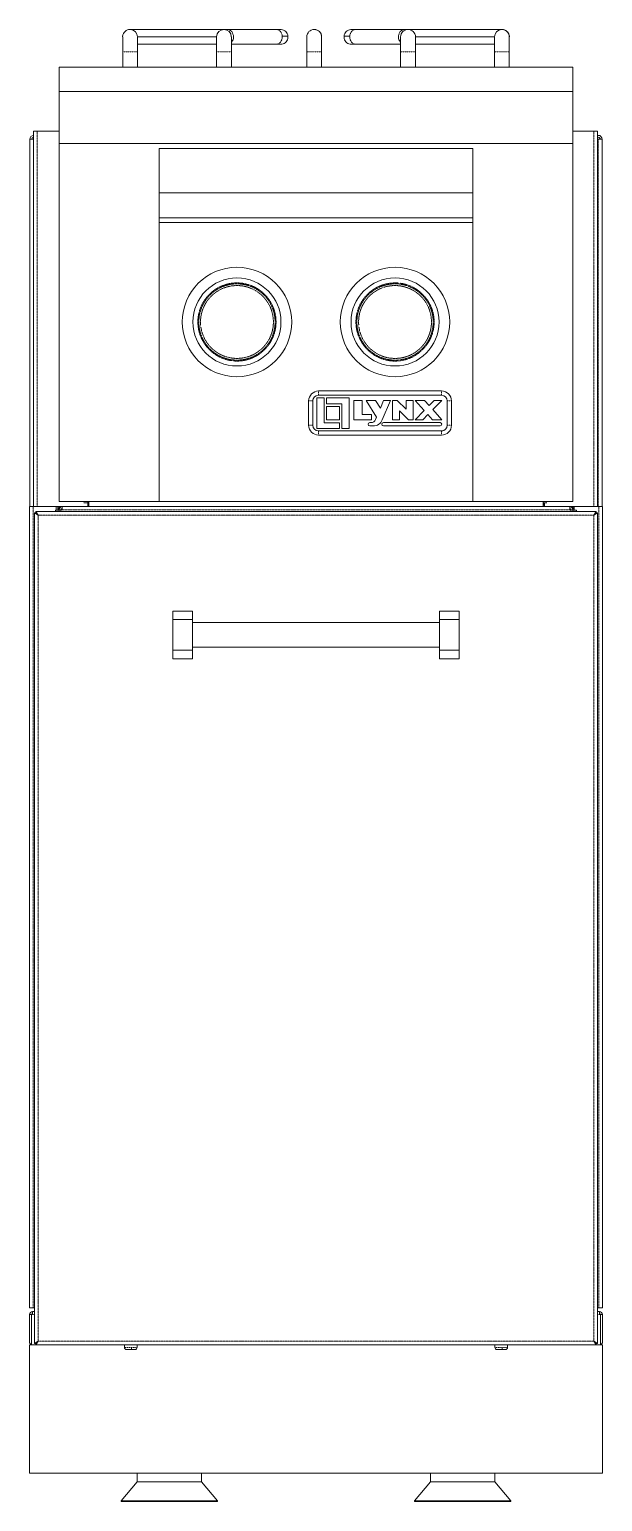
# Model space of a CAD drawing. Header units: millimetres. Extents: x 27602 to 523849, y 322139 to 568360.
# Drawn here: x 270821 to 285323, y 495039 to 532303 of the extents above; entities that cross this region are included whole.
import ezdxf

# ---------------------------------------------------------------- set-up
doc = ezdxf.new("R2010")
doc.units = ezdxf.units.MM
doc.linetypes.add('PHANTOM', pattern=[20, 10, -2, 2, -2, 2, -2])

msp = doc.modelspace()

# ---------------------------------------------------------------- linework, layer by layer
at = {"color": 7, "lineweight": 13, "ltscale": 2.46303e-06}
for p, q in [((273367, 532303), (273367, 532303)), ((273367, 532303), (273367, 532303)), ((273367, 532303), (273367, 532303)), ((273367, 532303), (273367, 532303)), ((282777, 532303), (282777, 532303)), ((282777, 532303), (282777, 532303))]:
    msp.add_line(p, q, dxfattribs=at)
at = {"color": 7, "lineweight": 13, "ltscale": 0.0111}
for p, q in [((273811, 532303), (273367, 532303)), ((273811, 532303), (273367, 532303)), ((273811, 532303), (273367, 532303)), ((273811, 532303), (273367, 532303)), ((282333, 532303), (282777, 532303)), ((282333, 532303), (282777, 532303)), ((282333, 532303), (282777, 532303)), ((282333, 532303), (282777, 532303))]:
    msp.add_line(p, q, dxfattribs=at)
at = {"color": 7, "lineweight": 13, "ltscale": 5.97766e-06}
msp.add_line((273811, 532303), (273811, 532303), dxfattribs=at)
msp.add_line((273811, 532303), (273811, 532303), dxfattribs=at)
msp.add_line((273811, 532303), (273811, 532303), dxfattribs=at)
msp.add_line((273811, 532303), (273811, 532303), dxfattribs=at)
at = {"color": 7, "lineweight": 13, "ltscale": 0.03937}
for p, q in [((273811, 532303), (276489, 532303)), ((276489, 532303), (273811, 532303)), ((276489, 532303), (273811, 532303)), ((273811, 532303), (276489, 532303)), ((277067, 532303), (275834, 532303)), ((280310, 532303), (279077, 532303)), ((279655, 532303), (282333, 532303)), ((282333, 532303), (279655, 532303)), ((282333, 532303), (279655, 532303)), ((279655, 532303), (282333, 532303)), ((273811, 531928), (275555, 531928)), ((275555, 532115), (273868, 532115)), ((277067, 531928), (275930, 531928)), ((280214, 531928), (279077, 531928)), ((280589, 532115), (282276, 532115)), ((280589, 531928), (282333, 531928)), ((271572, 531350), (284572, 531350)), ((271572, 531350), (284572, 531350)), ((284572, 529727), (284572, 531350)), ((271572, 530728), (271572, 529412)), ((271572, 530728), (284572, 530728)), ((284572, 529412), (284572, 530728)), ((270833, 520227), (270833, 529526)), ((270920, 520227), (270920, 529727)), ((285197, 520227), (285197, 529727)), ((285310, 529526), (285310, 520227)), ((271572, 529412), (271572, 520350)), ((271572, 529412), (284572, 529412)), ((274103, 529288), (274103, 528163)), ((274103, 529288), (282041, 529288)), ((274103, 520350), (274103, 529288)), ((282041, 529288), (282041, 520350)), ((284572, 520350), (284572, 529412)), ((282041, 528163), (274103, 528163)), ((282041, 527538), (274103, 527538)), ((282041, 527413), (274103, 527413)), ((281251, 523151), (278136, 523151)), ((278136, 523151), (281251, 523151)), ((278136, 523044), (281251, 523044)), ((278136, 523044), (281251, 523044)), ((281251, 522144), (278136, 522144)), ((281251, 522144), (278136, 522144)), ((281251, 522144), (278136, 522144)), ((279778, 522351), (281213, 522351)), ((281213, 522266), (279778, 522266)), ((278136, 522036), (281251, 522036)), ((281251, 522036), (278136, 522036)), ((270821, 499945), (270821, 520227)), ((272295, 520227), (271014, 520227)), ((271572, 520350), (274103, 520350)), ((272322, 520225), (283822, 520225)), ((282041, 520350), (274103, 520350)), ((282041, 520350), (284572, 520350)), ((283858, 520227), (285103, 520227)), ((285323, 499945), (285323, 520227)), ((270947, 520064), (270947, 499040)), ((285161, 520100), (270983, 520100)), ((285197, 499040), (285197, 520064)), ((274947, 517288), (281197, 517288)), ((274947, 516663), (281197, 516663)), ((270822, 495754), (270822, 499004)), ((270983, 499004), (285161, 499004)), ((285322, 499004), (285322, 495754)), ((285322, 495754), (270822, 495754)), ((273549, 495539), (274362, 495539)), ((274362, 495539), (275174, 495539)), ((280969, 495539), (281782, 495539)), ((281782, 495539), (282594, 495539)), ((273143, 495055), (274362, 495055)), ((274362, 495039), (273143, 495039)), ((274362, 495055), (275581, 495055)), ((274362, 495039), (275581, 495039)), ((280563, 495055), (281782, 495055)), ((281782, 495039), (280563, 495039)), ((281782, 495055), (283001, 495055)), ((281782, 495039), (283001, 495039))]:
    msp.add_line(p, q, dxfattribs=at)
at = {"color": 7, "lineweight": 13, "ltscale": 0.002294}
for p, q in [((275742, 532303), (275834, 532303)), ((280310, 532303), (280402, 532303))]:
    msp.add_line(p, q, dxfattribs=at)
at = {"color": 7, "lineweight": 13, "ltscale": 4.29937e-05}
for p, q in [((276489, 532303), (276491, 532303)), ((279655, 532303), (279653, 532303))]:
    msp.add_line(p, q, dxfattribs=at)
at = {"color": 7, "lineweight": 13, "ltscale": 0.000682621}
msp.add_line((277078, 532303), (277051, 532303), dxfattribs=at)
msp.add_line((277078, 532303), (277051, 532303), dxfattribs=at)
at = {"color": 7, "lineweight": 13, "ltscale": 0.000425414}
msp.add_line((277078, 532303), (277061, 532303), dxfattribs=at)
msp.add_line((277078, 532303), (277061, 532303), dxfattribs=at)
at = {"color": 7, "lineweight": 13, "ltscale": 1.97945e-05}
for p, q in [((277068, 532303), (277067, 532303)), ((279076, 532303), (279077, 532303))]:
    msp.add_line(p, q, dxfattribs=at)
at = {"color": 7, "lineweight": 13, "ltscale": 0.002732}
for p, q in [((277067, 532303), (277176, 532303)), ((277067, 532303), (277176, 532303)), ((277067, 532303), (277176, 532303)), ((277067, 532303), (277176, 532303)), ((279077, 532303), (278968, 532303)), ((279077, 532303), (278968, 532303)), ((279077, 532303), (278968, 532303)), ((279077, 532303), (278968, 532303))]:
    msp.add_line(p, q, dxfattribs=at)
at = {"color": 7, "lineweight": 13, "ltscale": 0.002457}
for p, q in [((277176, 532303), (277078, 532303)), ((277176, 532303), (277078, 532303)), ((277176, 532303), (277078, 532303)), ((277176, 532303), (277078, 532303)), ((278968, 532303), (279066, 532303)), ((278968, 532303), (279066, 532303)), ((278968, 532303), (279066, 532303)), ((278968, 532303), (279066, 532303))]:
    msp.add_line(p, q, dxfattribs=at)
at = {"color": 7, "lineweight": 13, "ltscale": 0.003641}
for p, q in [((277217, 532137), (277362, 532137)), ((278927, 532137), (278782, 532137))]:
    msp.add_line(p, q, dxfattribs=at)
at = {"color": 7, "lineweight": 13, "ltscale": 0.000425384}
msp.add_line((279066, 532303), (279083, 532303), dxfattribs=at)
msp.add_line((279066, 532303), (279083, 532303), dxfattribs=at)
at = {"color": 7, "lineweight": 13, "ltscale": 0.00068256}
msp.add_line((279066, 532303), (279093, 532303), dxfattribs=at)
msp.add_line((279066, 532303), (279093, 532303), dxfattribs=at)
at = {"color": 7, "lineweight": 13, "ltscale": 5.94763e-06}
msp.add_line((282333, 532303), (282333, 532303), dxfattribs=at)
msp.add_line((282333, 532303), (282333, 532303), dxfattribs=at)
msp.add_line((282333, 532303), (282333, 532303), dxfattribs=at)
msp.add_line((282333, 532303), (282333, 532303), dxfattribs=at)
at = {"color": 7, "lineweight": 13, "ltscale": 0.009388}
for p, q in [((273180, 531740), (273180, 532115)), ((273555, 531740), (273555, 532115)), ((275555, 531740), (275555, 532115)), ((275930, 531740), (275930, 532115)), ((277839, 532115), (277839, 531740)), ((278214, 532115), (278214, 531740)), ((278214, 531740), (278214, 532115)), ((278214, 531740), (278214, 532115)), ((278214, 532115), (278214, 531740)), ((280214, 532115), (280214, 531740)), ((280589, 532115), (280589, 531740)), ((282589, 532115), (282589, 531740)), ((282964, 532115), (282964, 531740)), ((282964, 531740), (282964, 532115)), ((282964, 531740), (282964, 532115)), ((282964, 532115), (282964, 531740))]:
    msp.add_line(p, q, dxfattribs=at)
at = {"color": 7, "lineweight": 13, "ltscale": 0.007818}
for p, q in [((273868, 532115), (273555, 532115)), ((282276, 532115), (282589, 532115))]:
    msp.add_line(p, q, dxfattribs=at)
at = {"color": 7, "lineweight": 13, "ltscale": 0.004697}
for p, q in [((273555, 531740), (273555, 531928)), ((273555, 531928), (273555, 531740)), ((273555, 531928), (273555, 531740)), ((275930, 531740), (275930, 531928)), ((275930, 531928), (275930, 531740)), ((275930, 531928), (275930, 531740)), ((280589, 531928), (280589, 531740)), ((280589, 531740), (280589, 531928)), ((280589, 531740), (280589, 531928))]:
    msp.add_line(p, q, dxfattribs=at)
at = {"color": 7, "lineweight": 13, "ltscale": 0.006412}
for p, q in [((273811, 531928), (273555, 531928)), ((282333, 531928), (282589, 531928))]:
    msp.add_line(p, q, dxfattribs=at)
at = {"color": 7, "lineweight": 13, "ltscale": 0.013985}
for p, q in [((275930, 531928), (276489, 531928)), ((279655, 531928), (280214, 531928))]:
    msp.add_line(p, q, dxfattribs=at)
at = {"color": 7, "lineweight": 13, "ltscale": 1.10551e-05}
for p, q in [((276490, 531928), (276489, 531928)), ((279654, 531928), (279655, 531928))]:
    msp.add_line(p, q, dxfattribs=at)
at = {"color": 7, "lineweight": 13, "ltscale": 0.003537}
msp.add_line((276925, 531928), (277067, 531928), dxfattribs=at)
at = {"color": 7, "lineweight": 13, "ltscale": 0.002836}
msp.add_line((277067, 531928), (276953, 531928), dxfattribs=at)
at = {"color": 7, "lineweight": 13, "ltscale": 0.001077}
msp.add_line((277024, 531928), (277067, 531928), dxfattribs=at)
at = {"color": 7, "lineweight": 13, "ltscale": 0.000413459}
for p, q in [((277067, 531928), (277050, 531928)), ((279077, 531928), (279094, 531928))]:
    msp.add_line(p, q, dxfattribs=at)
at = {"color": 7, "lineweight": 13, "ltscale": 0.002726}
for p, q in [((277066, 531928), (277175, 531928)), ((279078, 531928), (278969, 531928))]:
    msp.add_line(p, q, dxfattribs=at)
at = {"color": 7, "lineweight": 13, "ltscale": 3.8147e-06}
for p, q in [((277175, 531928), (277175, 531928)), ((278969, 531928), (278969, 531928))]:
    msp.add_line(p, q, dxfattribs=at)
at = {"color": 7, "lineweight": 13, "ltscale": 5.04621e-06}
for p, q in [((277175, 531928), (277175, 531928)), ((278969, 531928), (278969, 531928))]:
    msp.add_line(p, q, dxfattribs=at)
at = {"color": 7, "linetype": 'PHANTOM', "lineweight": 13, "ltscale": 0.004688}
for p, q in [((273367, 531740), (273180, 531740)), ((273555, 531740), (273367, 531740)), ((275742, 531740), (275555, 531740)), ((278027, 531740), (277839, 531740)), ((280589, 531740), (280402, 531740)), ((282777, 531740), (282589, 531740)), ((282964, 531740), (282777, 531740))]:
    msp.add_line(p, q, dxfattribs=at)
at = {"color": 7, "lineweight": 13, "ltscale": 0.009744}
for p, q in [((273180, 531740), (273180, 531350)), ((273555, 531740), (273555, 531350)), ((273555, 531350), (273555, 531740)), ((273555, 531350), (273555, 531740)), ((273555, 531740), (273555, 531350)), ((275555, 531740), (275555, 531350)), ((275930, 531740), (275930, 531350)), ((275930, 531350), (275930, 531740)), ((275930, 531350), (275930, 531740)), ((275930, 531740), (275930, 531350)), ((277839, 531350), (277839, 531740)), ((278214, 531350), (278214, 531740)), ((278214, 531740), (278214, 531350)), ((278214, 531740), (278214, 531350)), ((278214, 531350), (278214, 531740)), ((280214, 531350), (280214, 531740)), ((280589, 531350), (280589, 531740)), ((280589, 531740), (280589, 531350)), ((280589, 531740), (280589, 531350)), ((280589, 531350), (280589, 531740)), ((282589, 531350), (282589, 531740)), ((282964, 531350), (282964, 531740)), ((282964, 531740), (282964, 531350)), ((282964, 531740), (282964, 531350)), ((282964, 531350), (282964, 531740))]:
    msp.add_line(p, q, dxfattribs=at)
at = {"color": 7, "linetype": 'PHANTOM', "lineweight": 13, "ltscale": 0.004687}
for p, q in [((275930, 531740), (275742, 531740)), ((278214, 531740), (278027, 531740)), ((280402, 531740), (280214, 531740))]:
    msp.add_line(p, q, dxfattribs=at)
at = {"color": 7, "lineweight": 13, "ltscale": 0.00447}
for p, q in [((271572, 531350), (271572, 531171)), ((284572, 531171), (284572, 531350))]:
    msp.add_line(p, q, dxfattribs=at)
at = {"color": 7, "lineweight": 13, "ltscale": 0.011085}
for p, q in [((271572, 531171), (271572, 530728)), ((284572, 530728), (284572, 531171))]:
    msp.add_line(p, q, dxfattribs=at)
at = {"color": 7, "lineweight": 13, "ltscale": 0.002162}
msp.add_line((270920, 529526), (270833, 529526), dxfattribs=at)
at = {"color": 7, "lineweight": 13, "ltscale": 0.002362}
for p, q in [((271014, 529727), (270920, 529727)), ((270915, 520227), (270821, 520227)), ((270920, 520227), (271014, 520227)), ((272295, 520320), (272200, 520320)), ((272295, 520320), (272200, 520320)), ((283917, 520320), (283823, 520320)), ((285323, 520227), (285228, 520227)), ((270915, 499945), (270821, 499945)), ((285323, 499945), (285228, 499945))]:
    msp.add_line(p, q, dxfattribs=at)
at = {"color": 7, "linetype": 'PHANTOM', "lineweight": 13, "ltscale": 0.03937}
for p, q in [((271014, 520227), (271014, 529727)), ((285103, 520227), (285103, 529727)), ((285215, 529526), (285215, 520227)), ((270915, 499945), (270915, 520227)), ((285228, 499945), (285228, 520227)), ((285102, 520005), (271042, 520005)), ((271042, 520005), (271042, 499099)), ((284492, 520146), (271650, 520146)), ((285102, 499099), (285102, 520005)), ((271042, 499099), (285102, 499099))]:
    msp.add_line(p, q, dxfattribs=at)
at = {"color": 7, "lineweight": 13, "ltscale": 0.013937}
msp.add_line((271572, 529727), (271014, 529727), dxfattribs=at)
at = {"color": 7, "lineweight": 13, "ltscale": 0.013275}
msp.add_line((285103, 529727), (284572, 529727), dxfattribs=at)
at = {"color": 7, "lineweight": 13, "ltscale": 0.002363}
for p, q in [((285197, 529727), (285103, 529727)), ((285197, 520227), (285103, 520227))]:
    msp.add_line(p, q, dxfattribs=at)
at = {"color": 7, "lineweight": 13, "ltscale": 0.000430009}
for p, q in [((285197, 529622), (285215, 529622)), ((285197, 529574), (285215, 529574)), ((285197, 529526), (285215, 529526))]:
    msp.add_line(p, q, dxfattribs=at)
at = {"color": 7, "lineweight": 13, "ltscale": 0.002395}
msp.add_line((285215, 529526), (285310, 529526), dxfattribs=at)
at = {"color": 7, "lineweight": 13, "ltscale": 0.015625}
for p, q in [((274103, 528163), (274103, 527538)), ((278282, 522974), (278282, 522349)), ((278722, 522829), (278722, 522204))]:
    msp.add_line(p, q, dxfattribs=at)
at = {"color": 7, "lineweight": 13, "ltscale": 0.003125}
for p, q in [((274103, 527538), (274103, 527413)), ((272322, 520350), (272322, 520225)), ((283822, 520350), (283822, 520225))]:
    msp.add_line(p, q, dxfattribs=at)
at = {"color": 7, "lineweight": 13, "ltscale": 0.015375}
for p, q in [((277886, 522901), (277886, 522286)), ((277886, 522286), (277886, 522901)), ((277993, 522286), (277993, 522901)), ((277993, 522286), (277993, 522901)), ((277993, 522286), (277993, 522901)), ((281393, 522901), (281393, 522286)), ((281393, 522901), (281393, 522286)), ((281501, 522286), (281501, 522901)), ((281501, 522901), (281501, 522286))]:
    msp.add_line(p, q, dxfattribs=at)
at = {"color": 7, "linetype": 'PHANTOM', "lineweight": 13, "ltscale": 0.000546403}
for p, q in [((277907, 522901), (277886, 522901)), ((277907, 522286), (277886, 522286))]:
    msp.add_line(p, q, dxfattribs=at)
at = {"color": 7, "linetype": 'PHANTOM', "lineweight": 13, "ltscale": 0.000797332}
for p, q in [((277939, 522901), (277907, 522901)), ((277939, 522286), (277907, 522286))]:
    msp.add_line(p, q, dxfattribs=at)
at = {"color": 7, "linetype": 'PHANTOM', "lineweight": 13, "ltscale": 0.001344}
for p, q in [((277993, 522901), (277939, 522901)), ((278136, 523151), (278136, 523097)), ((281251, 523151), (281251, 523097)), ((281501, 522901), (281447, 522901)), ((277993, 522286), (277939, 522286)), ((278136, 522144), (278136, 522090)), ((281251, 522144), (281251, 522090)), ((281501, 522286), (281447, 522286))]:
    msp.add_line(p, q, dxfattribs=at)
at = {"color": 7, "lineweight": 13, "ltscale": 0.00465}
for p, q in [((278096, 522974), (278282, 522974)), ((278908, 522204), (278722, 522204))]:
    msp.add_line(p, q, dxfattribs=at)
at = {"color": 7, "lineweight": 13, "ltscale": 0.01925}
for p, q in [((278096, 522974), (278096, 522204)), ((278908, 522974), (278908, 522204))]:
    msp.add_line(p, q, dxfattribs=at)
at = {"color": 7, "linetype": 'PHANTOM', "lineweight": 13, "ltscale": 0.000797302}
for p, q in [((278136, 523097), (278136, 523066)), ((281251, 523097), (281251, 523066)), ((281447, 522901), (281415, 522901)), ((278136, 522090), (278136, 522058)), ((281251, 522090), (281251, 522058)), ((281447, 522286), (281415, 522286))]:
    msp.add_line(p, q, dxfattribs=at)
at = {"color": 7, "linetype": 'PHANTOM', "lineweight": 13, "ltscale": 0.000546433}
for p, q in [((278136, 523066), (278136, 523044)), ((281251, 523066), (281251, 523044)), ((281415, 522901), (281393, 522901)), ((281415, 522286), (281393, 522286)), ((278136, 522058), (278136, 522036)), ((281251, 522058), (281251, 522036))]:
    msp.add_line(p, q, dxfattribs=at)
at = {"color": 7, "lineweight": 13, "ltscale": 0.014325}
for p, q in [((278335, 522974), (278908, 522974)), ((278669, 522204), (278096, 522204))]:
    msp.add_line(p, q, dxfattribs=at)
at = {"color": 7, "lineweight": 13, "ltscale": 0.003625}
for p, q in [((278335, 522829), (278335, 522974)), ((278669, 522349), (278669, 522204))]:
    msp.add_line(p, q, dxfattribs=at)
at = {"color": 7, "lineweight": 13, "ltscale": 0.009675}
for p, q in [((278722, 522829), (278335, 522829)), ((278282, 522349), (278669, 522349))]:
    msp.add_line(p, q, dxfattribs=at)
at = {"color": 7, "lineweight": 13, "ltscale": 0.0052}
msp.add_line((279030, 522914), (279238, 522914), dxfattribs=at)
at = {"color": 7, "lineweight": 13, "ltscale": 0.012275}
for p, q in [((279030, 522914), (279030, 522423)), ((280009, 522423), (280009, 522914)), ((280529, 522914), (280529, 522423))]:
    msp.add_line(p, q, dxfattribs=at)
at = {"color": 7, "lineweight": 13, "ltscale": 0.00895}
msp.add_line((279238, 522914), (279238, 522556), dxfattribs=at)
at = {"color": 7, "lineweight": 13, "ltscale": 0.005893}
msp.add_line((279345, 522914), (279581, 522914), dxfattribs=at)
at = {"color": 7, "lineweight": 13, "ltscale": 0.012445}
msp.add_line((279605, 522489), (279345, 522914), dxfattribs=at)
at = {"color": 7, "lineweight": 13, "ltscale": 0.005713}
msp.add_line((279581, 522914), (279700, 522719), dxfattribs=at)
at = {"color": 7, "lineweight": 13, "ltscale": 0.005272}
msp.add_line((279700, 522719), (279781, 522914), dxfattribs=at)
at = {"color": 7, "lineweight": 13, "ltscale": 0.013356}
msp.add_line((279954, 522914), (279750, 522420), dxfattribs=at)
at = {"color": 7, "lineweight": 13, "ltscale": 0.004329}
msp.add_line((279781, 522914), (279954, 522914), dxfattribs=at)
at = {"color": 7, "lineweight": 13, "ltscale": 0.002875}
for p, q in [((280009, 522914), (280124, 522914)), ((280529, 522423), (280414, 522423))]:
    msp.add_line(p, q, dxfattribs=at)
at = {"color": 7, "lineweight": 13, "ltscale": 0.008018}
for p, q in [((280124, 522914), (280354, 522690)), ((280414, 522423), (280184, 522646))]:
    msp.add_line(p, q, dxfattribs=at)
at = {"color": 7, "lineweight": 13, "ltscale": 0.004375}
for p, q in [((280354, 522914), (280529, 522914)), ((280184, 522423), (280009, 522423))]:
    msp.add_line(p, q, dxfattribs=at)
at = {"color": 7, "lineweight": 13, "ltscale": 0.005588}
for p, q in [((280354, 522690), (280354, 522914)), ((280184, 522646), (280184, 522423))]:
    msp.add_line(p, q, dxfattribs=at)
at = {"color": 7, "lineweight": 13, "ltscale": 0.008569}
for p, q in [((280811, 522657), (280584, 522914)), ((281028, 522679), (281255, 522423))]:
    msp.add_line(p, q, dxfattribs=at)
at = {"color": 7, "lineweight": 13, "ltscale": 0.005883}
for p, q in [((280584, 522914), (280819, 522914)), ((281255, 522423), (281020, 522423))]:
    msp.add_line(p, q, dxfattribs=at)
at = {"color": 7, "lineweight": 13, "ltscale": 0.004334}
for p, q in [((280819, 522914), (280934, 522784)), ((281020, 522423), (280905, 522552))]:
    msp.add_line(p, q, dxfattribs=at)
at = {"color": 7, "lineweight": 13, "ltscale": 0.004515}
for p, q in [((280934, 522784), (281060, 522914)), ((280905, 522552), (280779, 522423))]:
    msp.add_line(p, q, dxfattribs=at)
at = {"color": 7, "lineweight": 13, "ltscale": 0.008171}
for p, q in [((281255, 522914), (281028, 522679)), ((280811, 522657), (280584, 522423))]:
    msp.add_line(p, q, dxfattribs=at)
at = {"color": 7, "lineweight": 13, "ltscale": 0.004875}
for p, q in [((281060, 522914), (281255, 522914)), ((280779, 522423), (280584, 522423))]:
    msp.add_line(p, q, dxfattribs=at)
at = {"color": 7, "lineweight": 13, "ltscale": 0.00835}
for p, q in [((278335, 522757), (278669, 522757)), ((278335, 522757), (278335, 522423)), ((278669, 522757), (278669, 522423)), ((278669, 522423), (278335, 522423))]:
    msp.add_line(p, q, dxfattribs=at)
at = {"color": 7, "lineweight": 13, "ltscale": 0.00605}
msp.add_line((279238, 522556), (279480, 522556), dxfattribs=at)
at = {"color": 7, "lineweight": 13, "ltscale": 0.003325}
msp.add_line((279480, 522556), (279480, 522423), dxfattribs=at)
at = {"color": 7, "lineweight": 13, "ltscale": 0.001659}
for p, q in [((279580, 522428), (279605, 522489)), ((271572, 520159), (271572, 520225))]:
    msp.add_line(p, q, dxfattribs=at)
at = {"color": 7, "lineweight": 13, "ltscale": 0.01125}
msp.add_line((279480, 522423), (279030, 522423), dxfattribs=at)
at = {"color": 7, "lineweight": 13, "ltscale": 0.000840675}
msp.add_line((279431, 522351), (279464, 522351), dxfattribs=at)
at = {"color": 7, "lineweight": 13, "ltscale": 0.002202}
msp.add_line((279519, 522266), (279431, 522266), dxfattribs=at)
at = {"color": 7, "lineweight": 13, "ltscale": 0.001345}
msp.add_line((270969, 520227), (270915, 520227), dxfattribs=at)
at = {"color": 7, "lineweight": 13, "ltscale": 0.0024}
for p, q in [((271494, 520227), (271494, 520131)), ((271535, 520131), (271535, 520227)), ((284608, 520227), (284608, 520131))]:
    msp.add_line(p, q, dxfattribs=at)
at = {"color": 7, "lineweight": 13, "ltscale": 0.016625}
msp.add_line((271535, 520225), (272200, 520225), dxfattribs=at)
at = {"color": 7, "lineweight": 13, "ltscale": 0.001975}
for p, q in [((271650, 520225), (271650, 520146)), ((284492, 520225), (284492, 520146)), ((270901, 499771), (270901, 499850)), ((285243, 499771), (285243, 499850))]:
    msp.add_line(p, q, dxfattribs=at)
at = {"color": 7, "lineweight": 13, "ltscale": 0.0168}
msp.add_line((272322, 520225), (271650, 520225), dxfattribs=at)
at = {"color": 7, "linetype": 'PHANTOM', "lineweight": 13, "ltscale": 0.000762459}
for p, q in [((272200, 520320), (272200, 520350)), ((283917, 520320), (283917, 520350))]:
    msp.add_line(p, q, dxfattribs=at)
at = {"color": 7, "lineweight": 13, "ltscale": 0.001475}
for p, q in [((272200, 520225), (272259, 520225)), ((283858, 520320), (283917, 520320)), ((284608, 520131), (284667, 520131))]:
    msp.add_line(p, q, dxfattribs=at)
at = {"color": 7, "lineweight": 13, "ltscale": 3.69455e-05}
for p, q in [((272259, 520225), (272259, 520227)), ((272295, 520225), (272295, 520227)), ((283858, 520225), (283858, 520227))]:
    msp.add_line(p, q, dxfattribs=at)
at = {"color": 7, "lineweight": 13, "ltscale": 0.000887473}
for p, q in [((272295, 520225), (272259, 520225)), ((283858, 520225), (283823, 520225)), ((284608, 520131), (284573, 520131))]:
    msp.add_line(p, q, dxfattribs=at)
at = {"color": 7, "lineweight": 13, "ltscale": 0.000762459}
for p, q in [((272295, 520320), (272295, 520350)), ((283823, 520320), (283823, 520350))]:
    msp.add_line(p, q, dxfattribs=at)
at = {"color": 7, "lineweight": 13, "ltscale": 0.002325}
for p, q in [((272295, 520227), (272295, 520320)), ((283858, 520320), (283858, 520227))]:
    msp.add_line(p, q, dxfattribs=at)
at = {"color": 7, "lineweight": 13, "ltscale": 0.01675}
msp.add_line((284492, 520225), (283822, 520225), dxfattribs=at)
at = {"color": 7, "lineweight": 13, "ltscale": 0.000887533}
msp.add_line((283858, 520319), (283823, 520319), dxfattribs=at)
at = {"color": 7, "lineweight": 13, "ltscale": 0.002315}
msp.add_line((283823, 520225), (283823, 520318), dxfattribs=at)
at = {"color": 7, "lineweight": 13, "ltscale": 0.001426}
msp.add_line((283858, 520225), (283916, 520225), dxfattribs=at)
at = {"color": 7, "lineweight": 13, "ltscale": 0.017275}
msp.add_line((283917, 520225), (284608, 520225), dxfattribs=at)
at = {"color": 7, "lineweight": 13, "ltscale": 0.003118}
msp.add_line((284572, 520225), (284572, 520100), dxfattribs=at)
at = {"color": 7, "lineweight": 13, "ltscale": 0.002009}
msp.add_line((285228, 520227), (285148, 520227), dxfattribs=at)
at = {"color": 7, "lineweight": 13, "ltscale": 0.002796}
for p, q in [((271042, 520005), (270947, 520064)), ((271042, 520005), (270983, 520100)), ((285102, 520005), (285161, 520100)), ((285102, 520005), (285197, 520064)), ((271042, 499099), (270947, 499040)), ((271042, 499099), (270983, 499004)), ((285102, 499099), (285161, 499004)), ((285102, 499099), (285197, 499040))]:
    msp.add_line(p, q, dxfattribs=at)
at = {"color": 7, "lineweight": 13, "ltscale": 0.000899998}
for p, q in [((270983, 520064), (270947, 520064)), ((270983, 499040), (270947, 499040))]:
    msp.add_line(p, q, dxfattribs=at)
at = {"color": 7, "lineweight": 13, "ltscale": 0.000899968}
for p, q in [((270983, 520064), (270983, 520100)), ((285161, 520064), (285161, 520100)), ((285161, 520064), (285197, 520064)), ((285161, 499040), (285197, 499040))]:
    msp.add_line(p, q, dxfattribs=at)
at = {"color": 7, "lineweight": 13, "ltscale": 0.002086}
for p, q in [((271042, 520005), (270983, 520064)), ((271042, 520005), (270983, 520064)), ((285102, 520005), (285161, 520064)), ((285102, 520005), (285161, 520064)), ((271042, 499099), (270983, 499040)), ((271042, 499099), (270983, 499040)), ((285102, 499099), (285161, 499040)), ((285102, 499099), (285161, 499040))]:
    msp.add_line(p, q, dxfattribs=at)
at = {"color": 7, "lineweight": 13, "ltscale": 0.000445118}
msp.add_line((271494, 520131), (271476, 520131), dxfattribs=at)
at = {"color": 7, "linetype": 'PHANTOM', "lineweight": 13, "ltscale": 0.00075501}
for p, q in [((271476, 520100), (271476, 520131)), ((284667, 520100), (284667, 520131))]:
    msp.add_line(p, q, dxfattribs=at)
at = {"color": 7, "lineweight": 13, "ltscale": 0.001917}
msp.add_line((271571, 520131), (271494, 520131), dxfattribs=at)
at = {"color": 7, "lineweight": 13, "ltscale": 0.0012}
for p, q in [((271571, 520146), (271619, 520146)), ((284523, 520146), (284571, 520146))]:
    msp.add_line(p, q, dxfattribs=at)
at = {"color": 7, "lineweight": 13, "ltscale": 0.001143}
for p, q in [((271571, 520146), (271571, 520100)), ((271619, 520146), (271619, 520100)), ((284523, 520146), (284523, 520100)), ((284523, 520100), (284523, 520146)), ((284571, 520146), (284571, 520100))]:
    msp.add_line(p, q, dxfattribs=at)
at = {"color": 7, "lineweight": 13, "ltscale": 0.000775014}
for p, q in [((271619, 520146), (271650, 520146)), ((284492, 520146), (284523, 520146))]:
    msp.add_line(p, q, dxfattribs=at)
at = {"color": 7, "linetype": 'PHANTOM', "lineweight": 13, "ltscale": 0.000774594}
msp.add_line((284493, 520177), (284493, 520146), dxfattribs=at)
at = {"color": 7, "lineweight": 13, "ltscale": 0.00075501}
msp.add_line((284573, 520100), (284573, 520131), dxfattribs=at)
at = {"color": 7, "lineweight": 13, "ltscale": 0.005323}
for p, q in [((274447, 517575), (274447, 517363)), ((274947, 517575), (274947, 517363)), ((281197, 517363), (281197, 517575)), ((281697, 517363), (281697, 517575)), ((274447, 516588), (274447, 516375)), ((274947, 516588), (274947, 516375)), ((281197, 516375), (281197, 516588)), ((281697, 516375), (281697, 516588))]:
    msp.add_line(p, q, dxfattribs=at)
at = {"color": 7, "lineweight": 13, "ltscale": 0.0125}
for p, q in [((274447, 517575), (274947, 517575)), ((281697, 517575), (281197, 517575)), ((274447, 516375), (274947, 516375)), ((281697, 516375), (281197, 516375))]:
    msp.add_line(p, q, dxfattribs=at)
at = {"color": 7, "lineweight": 13, "ltscale": 0.019355}
for p, q in [((274447, 516588), (274447, 517363)), ((274947, 516588), (274947, 517363)), ((281197, 517363), (281197, 516588)), ((281697, 517363), (281697, 516588))]:
    msp.add_line(p, q, dxfattribs=at)
at = {"color": 7, "linetype": 'PHANTOM', "lineweight": 13, "ltscale": 0.0125}
for p, q in [((274447, 517363), (274947, 517363)), ((281697, 517363), (281197, 517363)), ((274447, 516588), (274947, 516588)), ((281697, 516588), (281197, 516588))]:
    msp.add_line(p, q, dxfattribs=at)
at = {"color": 7, "lineweight": 13, "ltscale": 0.001195}
for p, q in [((270822, 499771), (270870, 499771)), ((285274, 499771), (285322, 499771)), ((270822, 499004), (270870, 499004)), ((285274, 499004), (285322, 499004))]:
    msp.add_line(p, q, dxfattribs=at)
at = {"color": 7, "lineweight": 13, "ltscale": 0.0172}
for p, q in [((270822, 499771), (270822, 499083)), ((285274, 499083), (285274, 499771)), ((285322, 499771), (285322, 499083))]:
    msp.add_line(p, q, dxfattribs=at)
at = {"color": 7, "lineweight": 13, "ltscale": 0.019175}
for p, q in [((270870, 499771), (270870, 499004)), ((285274, 499004), (285274, 499771))]:
    msp.add_line(p, q, dxfattribs=at)
at = {"color": 7, "lineweight": 13, "ltscale": 0.00078}
for p, q in [((270870, 499771), (270901, 499771)), ((285243, 499771), (285274, 499771))]:
    msp.add_line(p, q, dxfattribs=at)
at = {"color": 7, "lineweight": 13, "ltscale": 0.001152}
msp.add_line((270901, 499850), (270947, 499850), dxfattribs=at)
at = {"color": 7, "linetype": 'PHANTOM', "lineweight": 13, "ltscale": 0.001152}
msp.add_line((270901, 499771), (270947, 499771), dxfattribs=at)
at = {"color": 7, "lineweight": 13, "ltscale": 0.000789988}
msp.add_line((270947, 499945), (270915, 499945), dxfattribs=at)
at = {"color": 7, "lineweight": 13, "ltscale": 2.74838e-05}
for p, q in [((270946, 499886), (270947, 499886)), ((270946, 499850), (270947, 499850))]:
    msp.add_line(p, q, dxfattribs=at)
at = {"color": 7, "lineweight": 13, "ltscale": 0.000887503}
for p, q in [((270946, 499850), (270946, 499886)), ((285198, 499886), (285198, 499850))]:
    msp.add_line(p, q, dxfattribs=at)
at = {"color": 7, "lineweight": 13, "ltscale": 0.000785047}
msp.add_line((285228, 499945), (285197, 499945), dxfattribs=at)
at = {"color": 7, "lineweight": 13, "ltscale": 2.25277e-05}
for p, q in [((285198, 499886), (285197, 499886)), ((285198, 499850), (285197, 499850))]:
    msp.add_line(p, q, dxfattribs=at)
at = {"color": 7, "lineweight": 13, "ltscale": 0.001148}
msp.add_line((285197, 499850), (285243, 499850), dxfattribs=at)
at = {"color": 7, "linetype": 'PHANTOM', "lineweight": 13, "ltscale": 0.001148}
msp.add_line((285197, 499771), (285243, 499771), dxfattribs=at)
at = {"color": 7, "lineweight": 13, "ltscale": 0.002832}
msp.add_line((270870, 499004), (270983, 499004), dxfattribs=at)
at = {"color": 7, "lineweight": 13, "ltscale": 0.000900006}
for p, q in [((270983, 499040), (270983, 499004)), ((285161, 499040), (285161, 499004))]:
    msp.add_line(p, q, dxfattribs=at)
at = {"color": 7, "lineweight": 13, "ltscale": 0.00165}
for p, q in [((273225, 499004), (273225, 498938)), ((273544, 499004), (273544, 498938)), ((282600, 499004), (282600, 498938)), ((282919, 499004), (282919, 498938))]:
    msp.add_line(p, q, dxfattribs=at)
at = {"color": 7, "lineweight": 13, "ltscale": 0.002828}
msp.add_line((285161, 499004), (285274, 499004), dxfattribs=at)
at = {"color": 7, "linetype": 'PHANTOM', "lineweight": 13, "ltscale": 2.1957e-05}
msp.add_line((273225, 498938), (273226, 498938), dxfattribs=at)
at = {"color": 7, "linetype": 'PHANTOM', "lineweight": 13, "ltscale": 3.18392e-06}
for p, q in [((273226, 498938), (273226, 498938)), ((282601, 498938), (282601, 498938))]:
    msp.add_line(p, q, dxfattribs=at)
at = {"color": 7, "linetype": 'PHANTOM', "lineweight": 13, "ltscale": 0.00795}
for p, q in [((273226, 498938), (273544, 498938)), ((282601, 498938), (282919, 498938))]:
    msp.add_line(p, q, dxfattribs=at)
at = {"color": 7, "lineweight": 13, "ltscale": 1.50786e-05}
for p, q in [((273275, 498888), (273276, 498888)), ((282650, 498888), (282651, 498888))]:
    msp.add_line(p, q, dxfattribs=at)
at = {"color": 7, "lineweight": 13, "ltscale": 2.1927e-06}
msp.add_line((273276, 498888), (273276, 498888), dxfattribs=at)
at = {"color": 7, "lineweight": 13, "ltscale": 0.005458}
for p, q in [((273276, 498888), (273494, 498888)), ((282651, 498888), (282869, 498888))]:
    msp.add_line(p, q, dxfattribs=at)
at = {"color": 7, "lineweight": 13, "ltscale": 0.00125}
for p, q in [((273407, 498888), (273407, 498938)), ((282782, 498888), (282782, 498938))]:
    msp.add_line(p, q, dxfattribs=at)
at = {"color": 7, "linetype": 'PHANTOM', "lineweight": 13, "ltscale": 2.1927e-05}
msp.add_line((282600, 498938), (282601, 498938), dxfattribs=at)
at = {"color": 7, "lineweight": 13, "ltscale": 2.16266e-06}
msp.add_line((282651, 498888), (282651, 498888), dxfattribs=at)
at = {"color": 7, "lineweight": 13, "ltscale": 0.00537}
for p, q in [((273549, 495754), (273549, 495539)), ((275174, 495754), (275174, 495539)), ((280969, 495754), (280969, 495539)), ((282594, 495754), (282594, 495539))]:
    msp.add_line(p, q, dxfattribs=at)
at = {"color": 7, "lineweight": 13, "ltscale": 0.0158}
for p, q in [((273549, 495539), (273143, 495055)), ((275174, 495539), (275581, 495055)), ((280969, 495539), (280563, 495055)), ((282594, 495539), (283001, 495055))]:
    msp.add_line(p, q, dxfattribs=at)
at = {"color": 7, "lineweight": 13, "ltscale": 0.000396263}
for p, q in [((273143, 495055), (273143, 495039)), ((275581, 495055), (275581, 495039)), ((280563, 495055), (280563, 495039)), ((283001, 495055), (283001, 495039))]:
    msp.add_line(p, q, dxfattribs=at)
at = {"color": 7, "lineweight": 13, "ltscale": 0.03937}
for points in [[(277174, 532248), (277163, 532260), (277151, 532271), (277138, 532281), (277125, 532289)], [(277175, 531928), (277206, 531930), (277237, 531938), (277266, 531951), (277292, 531968), (277316, 531990), (277335, 532015), (277349, 532044), (277359, 532074), (277363, 532105), (277362, 532137)], [(277175, 531928), (277206, 531930), (277237, 531938), (277266, 531951), (277292, 531968), (277316, 531990), (277335, 532015), (277349, 532044), (277359, 532074), (277363, 532105), (277362, 532137)], [(277362, 532137), (277356, 532169), (277344, 532198), (277327, 532226), (277306, 532250), (277281, 532271), (277253, 532286), (277223, 532297), (277191, 532302), (277176, 532303)], [(277362, 532137), (277356, 532169), (277344, 532198), (277327, 532226), (277306, 532250), (277281, 532271), (277253, 532286), (277223, 532297), (277191, 532302), (277176, 532303)], [(277362, 532137), (277356, 532169), (277344, 532198), (277327, 532226), (277306, 532250), (277281, 532271), (277253, 532286), (277223, 532297), (277191, 532302), (277176, 532303)], [(277362, 532137), (277356, 532169), (277344, 532198), (277327, 532226), (277306, 532250), (277281, 532271), (277253, 532286), (277223, 532297), (277191, 532302), (277176, 532303)], [(278969, 531928), (278938, 531930), (278907, 531938), (278878, 531951), (278851, 531968), (278828, 531990), (278809, 532015), (278795, 532044), (278785, 532074), (278781, 532105), (278782, 532137)], [(278782, 532137), (278788, 532169), (278800, 532198), (278816, 532226), (278838, 532250), (278862, 532271), (278891, 532286), (278921, 532297), (278953, 532302), (278968, 532303)], [(278970, 532248), (278981, 532260), (278993, 532271), (279006, 532281), (279019, 532289)], [(275940, 531983), (275952, 532002), (275963, 532022), (275972, 532044)], [(277125, 531942), (277138, 531950), (277151, 531960), (277163, 531970), (277174, 531983)], [(279019, 531942), (279006, 531950), (278993, 531960), (278981, 531970), (278970, 531983)], [(280204, 531983), (280191, 532002), (280181, 532022), (280172, 532044)]]:
    msp.add_lwpolyline(points, dxfattribs=at)
for centre, radius in [((276072, 524898), 1385), ((280072, 524898), 1385), ((276072, 524898), 1114), ((280072, 524898), 1114)]:
    msp.add_circle(centre, radius, dxfattribs=at)
at = {"color": 7, "linetype": 'PHANTOM', "lineweight": 13, "ltscale": 0.03937}
for centre, radius in [((276072, 524898), 989), ((276072, 524898), 965), ((276072, 524898), 922), ((280072, 524898), 989), ((280072, 524898), 965), ((280072, 524898), 922)]:
    msp.add_circle(centre, radius, dxfattribs=at)
at = {"color": 7, "lineweight": 13, "ltscale": 0.03937}
for centre, radius, start, end in [((273367, 532115), 188, 0, 175.9708), ((273356, 532115), 177, 175.6386, 179.9396), ((273367, 532123), 180, 90.0285, 101.5548), ((273367, 532123), 180, 90.0286, 101.6937), ((273367, 532123), 180, 90.0286, 101.6937), ((273367, 532123), 180, 90.0285, 101.5548), ((273367, 532115), 188, 90, 95.2018), ((275742, 532115), 187, 0, 180), ((275834, 532180), 123, 62.124, 89.7355), ((275785, 532127), 196, 17.8681, 38.0666), ((275753, 532116), 230, 359.8979, 18.0644), ((277067, 532178), 125, 62.5375, 90.0366), ((277000, 532118), 218, 5.0599, 18.5593), ((278027, 532115), 188, 0, 180), ((278027, 532115), 187, 0, 90), ((279144, 532118), 218, 161.4407, 174.9401), ((279077, 532178), 125, 89.9634, 117.4625), ((280391, 532116), 230, 161.9356, 180.1021), ((280359, 532127), 197, 141.9448, 162.1397), ((280402, 532115), 188, 0, 180), ((280310, 532180), 123, 90.2645, 117.876), ((282777, 532115), 188, 4.0292, 180), ((282777, 532115), 188, 84.8137, 90), ((282777, 532123), 180, 78.4081, 89.9714), ((282777, 532123), 180, 78.1637, 89.9807), ((282777, 532123), 180, 78.1637, 89.9807), ((282777, 532123), 180, 78.4081, 89.9714), ((282777, 532115), 187, 4.0292, 79.2089), ((282788, 532115), 177, 0.0604, 4.3614), ((282788, 532115), 177, 0.0604, 4.3614), ((275820, 532078), 153, 315.7988, 321.3678), ((275740, 532117), 244, 342.4413, 359.5871), ((277020, 532104), 196, 321.7706, 342.0569), ((276989, 532116), 228, 341.6769, 359.9727), ((279155, 532116), 228, 180.0273, 198.3231), ((279124, 532104), 196, 197.9431, 218.2294), ((280404, 532117), 244, 180.4129, 197.5587), ((280324, 532078), 153, 218.6322, 224.2012), ((270929, 529526), 95.8, 95.5712, 180), ((270929, 529526), 48, 101.1724, 180), ((285215, 529526), 95.8, 0, 90), ((285215, 529526), 48, 0, 90), ((278136, 522901), 250, 90, 180), ((278136, 522901), 250, 90, 180), ((278136, 522901), 143, 90, 180), ((278136, 522901), 143, 90, 180), ((278136, 522901), 143, 135, 180), ((281251, 522901), 250, 0, 90), ((281251, 522901), 250, 0, 90), ((281251, 522901), 142, 0, 90), ((281251, 522901), 143, 0, 90), ((278136, 522286), 250, 180, 270), ((278136, 522286), 250, 180, 270), ((278136, 522286), 143, 180, 270), ((278136, 522286), 143, 180, 270), ((278136, 522286), 143, 180, 270), ((279431, 522308), 42.5, 90, 270), ((279464, 522476), 125, 270, 337.5148), ((279519, 522516), 250, 270, 337.5148), ((279778, 522308), 42.5, 90, 270), ((281213, 522308), 42.5, 270, 90), ((281251, 522286), 250, 270, 0), ((281251, 522286), 143, 270, 0), ((281251, 522286), 250, 270, 0), ((281251, 522286), 143, 270, 0), ((281251, 522286), 143, 270, 315), ((271476, 520131), 94.5, 0.2577, 51.3666), ((271650, 520146), 79, 90, 180), ((272200, 520320), 94.5, 270, 280.2185), ((272200, 520320), 94.5, 359.6969, 0), ((283917, 520320), 94.5, 180, 180.3031), ((283917, 520320), 94.5, 180.3031, 231.3656), ((283917, 520320), 94.5, 259.7815, 270), ((284492, 520146), 79, 0, 90), ((284667, 520131), 94.5, 128.6344, 180), ((271650, 520146), 31, 90, 180), ((284492, 520146), 31, 0, 90), ((270901, 499771), 79, 90, 180), ((270901, 499771), 31.2, 90, 180), ((285243, 499771), 79, 0, 90), ((285243, 499771), 31.2, 0, 90), ((270901, 499083), 79, 180, 246.7379), ((285243, 499083), 79, 293.262, 0), ((273275, 498938), 50, 180, 270), ((273494, 498938), 50, 270, 360), ((282650, 498938), 50, 180, 270), ((282869, 498938), 50, 270, 360)]:
    msp.add_arc(centre, radius, start, end, dxfattribs=at)
at = {"color": 7, "linetype": 'PHANTOM', "lineweight": 13, "ltscale": 0.03937}
for centre, radius, start, end in [((277017, 532125), 199, 18.2354, 38.1995), ((276997, 532116), 221, 359.9704, 5.5847), ((279147, 532116), 221, 174.4153, 180.0296), ((279127, 532125), 199, 141.8005, 161.7646), ((277066, 532057), 129, 270.5574, 297.1377), ((279078, 532057), 129, 242.8623, 269.4426)]:
    msp.add_arc(centre, radius, start, end, dxfattribs=at)
at = {"color": 7, "lineweight": 13, "ltscale": 0.03937}
for centre, major_axis, start_param, end_param in [((275836, 532120), (6, -183), 2.322886, 2.721105), ((280307, 532120), (-6, -183), 3.562081, 3.960299)]:
    msp.add_ellipse(centre, major_axis=major_axis, ratio=0.799656, start_param=start_param, end_param=end_param, dxfattribs=at)

doc.saveas('drawing.dxf')
